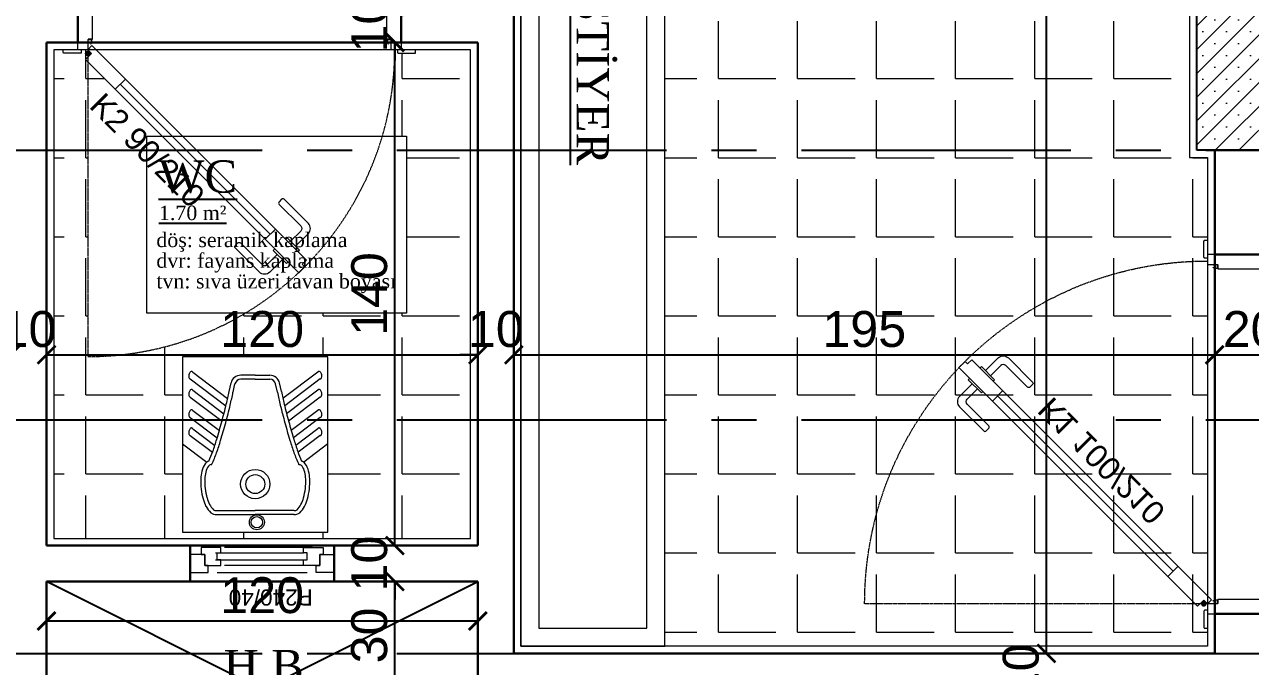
# Model space of a CAD drawing. Header units: millimetres. Extents: x 2778 to 13672, y 1832 to 5175.
# Drawn here: x 9765.1 to 10106.1, y 3661.6 to 3840.2 of the extents above; entities that cross this region are included whole.
import ezdxf

# ---------------------------------------------------------------- set-up
doc = ezdxf.new("R2010")
doc.units = ezdxf.units.MM
for name, pattern in [('CENTER2', [112.5, 75, -12.5, 12.5, -12.5]), ('DASHDOT2', [12.7, 6.35, -3.175, 0, -3.175]), ('DOTX2', [0.5, 0, -0.5])]:
    doc.linetypes.add(name, pattern=pattern)
for name, color, linetype in [('7-DCR-FRN', 8, 'Continuous'), ('Panel', 7, 'Continuous'), ('Yazi', 7, 'Continuous')]:
    doc.layers.add(name, color=color, linetype=linetype)
for name, color, linetype, lineweight in [('aks', 251, 'DASHDOT2', 35), ('duvar', 232, 'Continuous', 30), ('ince', 37, 'Continuous', 0), ('iz', 1, 'DOTX2', 20), ('kapı', 3, 'Continuous', 18), ('pencere', 4, 'Continuous', 18), ('sıva iç', 21, 'Continuous', 0), ('tefriş', 252, 'Continuous', 5), ('yazı', 11, 'Continuous', 20), ('z - tarama', 251, 'Continuous', 18), ('ölçü dış', 192, 'Continuous', 20), ('ÖLÇÜ İÇ', 7, 'Continuous', 9)]:
    doc.layers.add(name, color=color, linetype=linetype, lineweight=lineweight)
doc.styles.get("Standard").update_dxf_attribs({"font": 'arial.ttf'})
doc.styles.add('Times roman', font='times.ttf')
doc.dimstyles.new('zulay iç ölçü', dxfattribs={"dimtxt": 10, "dimasz": 5, "dimexe": 0.18, "dimexo": 0, "dimgap": 2, "dimtad": 3, "dimdec": 0, "dimzin": 0, "dimdsep": 46, "dimtxsty": 'Standard', "dimblk": 'ARCHTICK', "dimcen": 0.09, "dimse1": 1, "dimse2": 1, "dimadec": 0, "dimazin": 0, "dimtfac": 1, "dimtdec": 0, "dimtix": 1, "dimtofl": 0, "dimtmove": 0, "dimatfit": 3, "dimldrblk": 'ARCHTICK', "dimfxl": 1, "dimtolj": 1, "dimtzin": 0, "dimarcsym": 0})
pattern_1 = [(0, (-1051519.92, 409725.164), (0, 22), [16, -6]), (90, (-1051519.92, 409725.164), (-22, 1e-15), [16, -6])]

# ---------------------------------------------------------------- blocks, each defined once
blk = doc.blocks.new('IDE242Entity826')
at = {"layer": 'Panel', "linetype": 'Continuous', "lineweight": 5}
h = blk.add_hatch(dxfattribs=at)
h.set_pattern_fill('SACNCR', color=163, scale=50, style=0)
h.set_pattern_definition([(45, (0, 0), (-3.314563, 3.314563), []), (45, (3.3146, 0), (-3.314563, 3.314563), [0, -4.6875])])
h.paths.add_polyline_path([(1435, 1315), (1435, 1570), (1460, 1570), (1460, 1315)])
blk = doc.blocks.new('IDE242Entity827')
at = {"layer": 'Panel', "color": 164, "linetype": 'Continuous', "lineweight": -3}
blk.add_lwpolyline([(1460, 1315), (1435, 1315)], dxfattribs=at)
blk = doc.blocks.new('IDE242Entity830')
at = {"layer": 'Panel', "color": 164, "linetype": 'Continuous', "lineweight": -3}
blk.add_lwpolyline([(1435, 1315), (1435, 1570)], dxfattribs=at)
blk = doc.blocks.new('HJHJJKJK')
at = {"layer": 'duvar'}
for p, q in [((755300.98, -267417.82), (755300.98, -267427.82)), ((755340.98, -267417.82), (755340.98, -267427.82))]:
    blk.add_line(p, q, dxfattribs=at)
at = {"layer": 'ince'}
for p, q in [((755306.98, -267422.32), (755331.48, -267422.32)), ((755333.48, -267420.32), (755308.48, -267420.32)), ((755306.98, -267427.32), (755331.48, -267427.32))]:
    blk.add_line(p, q, dxfattribs=at)
for points in [[(755333.98, -267423.82), (755309.48, -267423.82)], [(755333.98, -267425.82), (755309.48, -267425.82)]]:
    blk.add_lwpolyline(points, dxfattribs=at)
at = {"layer": 'iz'}
for p, q in [((755300.98, -267417.82), (755340.98, -267417.82)), ((755340.98, -267427.82), (755300.98, -267427.82))]:
    blk.add_line(p, q, dxfattribs=at)
at = {"layer": 'pencere'}
for points in [[(755300.98, -267420.32), (755305.98, -267420.32), (755305.98, -267422.32), (755304.98, -267422.32), (755304.98, -267425.32), (755300.98, -267425.32)], [(755340.98, -267420.32), (755335.98, -267420.32), (755335.98, -267422.32), (755336.98, -267422.32), (755336.98, -267425.32), (755340.98, -267425.32)]]:
    blk.add_lwpolyline(points, dxfattribs=at)
for points in [[(755303.98, -267425.32), (755304.98, -267425.32), (755304.98, -267422.32), (755309.48, -267422.32), (755309.48, -267423.82), (755308.48, -267423.82), (755308.48, -267425.82), (755309.48, -267425.82), (755309.48, -267427.32), (755303.98, -267427.32)], [(755337.98, -267425.32), (755336.98, -267425.32), (755336.98, -267422.32), (755332.48, -267422.32), (755332.48, -267423.82), (755333.48, -267423.82), (755333.48, -267425.82), (755332.48, -267425.82), (755332.48, -267427.32), (755337.98, -267427.32)]]:
    blk.add_lwpolyline(points, close=True, dxfattribs=at)
at = {"layer": 'yazı'}
blk.add_text('P240/40', height=4.491, dxfattribs=at).set_placement((755306.93, -267415.63))
blk = doc.blocks.new('sadsfsfsf')
at = {"layer": 'ince'}
for p, q in [((0.7, 0), (-0.7, 0)), ((0, 0.7), (0, -0.7))]:
    blk.add_line(p, q, dxfattribs=at)
for radius in [0.6, 0.45]:
    blk.add_circle((0, 0), radius, dxfattribs=at)
blk = doc.blocks.new('eddeded')
at = {"layer": 'duvar'}
for p, q in [((-48.21, 54.38), (-38.21, 54.38)), ((-48.21, -35.62), (-38.21, -35.62))]:
    blk.add_line(p, q, dxfattribs=at)
at = {"layer": 'ince'}
blk.add_line((-26.6, -23.78), (15.13, 17.96), dxfattribs=at)
for points in [[(-50.21, 53.38), (-50.96, 53.38, -0.414214), (-51.21, 53.63), (-51.21, 58.13, -0.414214), (-50.96, 58.38), (-50.21, 58.38)], [(-36.21, 53.38), (-35.46, 53.38, 0.414214), (-35.21, 53.63), (-35.21, 58.13, 0.414214), (-35.46, 58.38), (-36.21, 58.38)], [(-50.21, -34.62), (-50.96, -34.62, 0.414214), (-51.21, -34.87), (-51.21, -39.37, 0.414214), (-50.96, -39.62), (-50.21, -39.62)], [(-36.21, -34.62), (-35.46, -34.62, -0.414214), (-35.21, -34.87), (-35.21, -39.37, -0.414214), (-35.46, -39.62), (-36.21, -39.62)]]:
    blk.add_lwpolyline(points, format="xyb", dxfattribs=at)
for points in [[(-39.11, 51.33), (-39.11, 50.38), (-37.81, 50.68), (-37.81, 50.81, -0.112206), (-37.91, 50.76), (-38.72, 50.57, -0.482314), (-39.02, 50.82), (-39.02, 51.24, -0.414214), (-38.77, 51.49), (-37.97, 51.49, -0.170049), (-37.81, 51.43), (-37.81, 51.58), (-38.86, 51.58, 0.414214)], [(17.08, 23.59), (18.49, 25), (14.96, 28.54, 0.414214), (12.13, 28.54), (5.41, 21.82, 0.414214), (5.41, 21.11), (6.12, 20.4, 0.414214), (6.83, 20.4), (12.84, 26.41, -0.414214), (14.25, 26.41)], [(20.76, 19.91), (22.17, 21.32), (25.71, 17.79, -0.414214), (25.71, 14.96), (18.99, 8.24, -0.414214), (18.28, 8.24), (17.58, 8.95, -0.414214), (17.58, 9.66), (23.59, 15.67, 0.414214), (23.59, 17.08)], [(-39.11, -31.62), (-39.11, -32.57, 0.414214), (-38.86, -32.82), (-37.81, -32.82), (-37.81, -32.67, -0.170049), (-37.97, -32.73), (-38.77, -32.73, -0.414214), (-39.02, -32.48), (-39.02, -32.06, -0.482314), (-38.72, -31.81), (-37.91, -32, -0.112206), (-37.81, -32.05), (-37.81, -31.92)]]:
    blk.add_lwpolyline(points, format="xyb", close=True, dxfattribs=at)
for points in [[(20.04, 25.7), (19.62, 26.12), (15.96, 22.47), (16.38, 22.04)], [(22.87, 22.87), (23.29, 22.44), (19.64, 18.79), (19.21, 19.21)]]:
    blk.add_lwpolyline(points, dxfattribs=at)
at = {"layer": 'iz', "ltscale": 0.1}
for p, q in [((-48.21, -35.62), (-48.21, 54.38)), ((-38.21, -35.62), (-38.21, 54.38)), ((-36.21, -32.82), (49.19, -32.82))]:
    blk.add_line(p, q, dxfattribs=at)
blk.add_arc((-36.22, -32.83), 85.41, 0.0042, 89.9958, dxfattribs=at)
at = {"layer": 'kapı'}
for p, q in [((13.72, 19.37), (16.54, 16.54)), ((-28.02, -22.36), (-25.19, -25.19))]:
    blk.add_line(p, q, dxfattribs=at)
for points in [[(-36.21, 54.38), (-36.21, 51.58), (-38.86, 51.58, 0.414214), (-39.11, 51.33), (-39.11, 50.38), (-50.21, 50.38), (-50.21, 54.38)], [(-50.21, -35.62), (-50.21, -31.62), (-39.11, -31.62), (-39.11, -32.57, 0.414214), (-38.86, -32.82), (-36.21, -32.82), (-36.21, -35.62), (-36.21, -35.62)]]:
    blk.add_lwpolyline(points, format="xyb", dxfattribs=at)
blk.add_lwpolyline([(-36.21, -32.82), (-35.15, -31.76), (-33.46, -33.46), (25.87, 25.87), (24.17, 27.57), (23.47, 26.86), (22.33, 27.99), (-37.35, -31.69), (-36.21, -32.82)], dxfattribs=at)
at = {"layer": 'sıva iç'}
for p, q in [((-48.21, 54.38), (-50.21, 54.38)), ((-38.21, 54.38), (-36.21, 54.38)), ((-48.21, -35.62), (-50.21, -35.62)), ((-36.21, -35.62), (-38.21, -35.62))]:
    blk.add_line(p, q, dxfattribs=at)
at = {"layer": 'ölçü dış'}
blk.add_line((-38.21, -35.62), (-48.21, -35.62), dxfattribs=at)
at = {"layer": 'ince', "rotation": 90}
blk.add_blockref('sadsfsfsf', (-35.15, -32.82), dxfattribs=at)
at = {"layer": 'yazı'}
blk.add_text('K2 90/210', height=6.328, rotation=45, dxfattribs=at).set_placement((-20.24, -32.71))
blk = doc.blocks.new('4545')
at = {"layer": 'duvar'}
for p, q in [((1011935.67, -373952.46), (1011935.67, -373932.46)), ((1012035.67, -373952.46), (1012035.67, -373932.46))]:
    blk.add_line(p, q, dxfattribs=at)
at = {"layer": 'ince'}
blk.add_line((1012023.82, -373920.85), (1011975.02, -373872.05), dxfattribs=at)
for points in [[(1011973.07, -373866.42), (1011971.65, -373865.01), (1011975.19, -373861.47, -0.414214), (1011978.02, -373861.47), (1011984.73, -373868.19, -0.414214), (1011984.73, -373868.9), (1011984.03, -373869.6, -0.414214), (1011983.32, -373869.6), (1011977.31, -373863.59, 0.414214), (1011975.89, -373863.59)], [(1011969.39, -373870.1), (1011967.98, -373868.68), (1011964.44, -373872.22, 0.414214), (1011964.44, -373875.05), (1011971.16, -373881.76, 0.414214), (1011971.86, -373881.76), (1011972.57, -373881.06, 0.414214), (1011972.57, -373880.35), (1011966.56, -373874.34, -0.414214), (1011966.56, -373872.93)], [(1011938.72, -373933.36), (1011939.67, -373933.36), (1011939.37, -373932.06), (1011939.24, -373932.06, -0.112206), (1011939.29, -373932.16), (1011939.47, -373932.97, -0.482314), (1011939.23, -373933.27), (1011938.81, -373933.27, -0.414214), (1011938.56, -373933.02), (1011938.56, -373932.22, -0.170049), (1011938.61, -373932.06), (1011938.47, -373932.06), (1011938.47, -373933.11, 0.414214)], [(1012031.67, -373933.36), (1012032.62, -373933.36, 0.414214), (1012032.87, -373933.11), (1012032.87, -373932.06), (1012032.72, -373932.06, -0.170049), (1012032.77, -373932.22), (1012032.77, -373933.02, -0.414214), (1012032.52, -373933.27), (1012032.1, -373933.27, -0.482314), (1012031.86, -373932.97), (1012032.05, -373932.16, -0.112206), (1012032.09, -373932.06), (1012031.97, -373932.06)]]:
    blk.add_lwpolyline(points, format="xyb", close=True, dxfattribs=at)
for points in [[(1011970.11, -373864.31), (1011970.53, -373863.89), (1011974.19, -373867.54), (1011973.76, -373867.97)], [(1011967.28, -373867.14), (1011966.85, -373867.56), (1011970.51, -373871.22), (1011970.93, -373870.79)]]:
    blk.add_lwpolyline(points, dxfattribs=at)
for points in [[(1011936.67, -373930.46), (1011936.67, -373929.71, 0.414214), (1011936.42, -373929.46), (1011931.92, -373929.46, 0.414214), (1011931.67, -373929.71), (1011931.67, -373930.46)], [(1012034.67, -373930.46), (1012034.67, -373929.71, -0.414214), (1012034.92, -373929.46), (1012039.42, -373929.46, -0.414214), (1012039.67, -373929.71), (1012039.67, -373930.46)], [(1011936.67, -373954.46), (1011936.67, -373955.21, -0.414214), (1011936.42, -373955.46), (1011931.92, -373955.46, -0.414214), (1011931.67, -373955.21), (1011931.67, -373954.46)], [(1012034.67, -373954.46), (1012034.67, -373955.21, 0.414214), (1012034.92, -373955.46), (1012039.42, -373955.46, 0.414214), (1012039.67, -373955.21), (1012039.67, -373954.46)]]:
    blk.add_lwpolyline(points, format="xyb", dxfattribs=at)
at = {"layer": 'iz', "ltscale": 0.1}
for p, q in [((1012032.87, -373930.46), (1012032.87, -373835.06)), ((1012035.67, -373932.46), (1011935.67, -373932.46)), ((1012035.67, -373952.46), (1011935.67, -373952.46))]:
    blk.add_line(p, q, dxfattribs=at)
blk.add_arc((1012032.87, -373930.46), 95.4, 90, 180, dxfattribs=at)
at = {"layer": 'kapı'}
for p, q in [((1011973.6, -373873.46), (1011976.43, -373870.63)), ((1012022.41, -373922.27), (1012025.24, -373919.44))]:
    blk.add_line(p, q, dxfattribs=at)
blk.add_lwpolyline([(1012032.87, -373930.46), (1012031.81, -373929.4), (1012033.5, -373927.71), (1011967.11, -373861.31), (1011965.41, -373863), (1011966.12, -373863.71), (1011964.98, -373864.84), (1012031.73, -373931.59), (1012032.87, -373930.46)], dxfattribs=at)
for points in [[(1011935.67, -373930.46), (1011938.47, -373930.46), (1011938.47, -373933.11, 0.414214), (1011938.72, -373933.36), (1011939.67, -373933.36), (1011939.67, -373954.46), (1011935.67, -373954.46)], [(1012035.67, -373954.46), (1012031.67, -373954.46), (1012031.67, -373933.36), (1012032.62, -373933.36, 0.414214), (1012032.87, -373933.11), (1012032.87, -373930.46), (1012035.67, -373930.46), (1012035.67, -373930.46)]]:
    blk.add_lwpolyline(points, format="xyb", dxfattribs=at)
at = {"layer": 'sıva iç'}
for p, q in [((1011935.67, -373932.46), (1011935.67, -373930.46)), ((1012035.67, -373930.46), (1012035.67, -373932.46)), ((1011935.67, -373952.46), (1011935.67, -373954.46)), ((1012035.67, -373952.46), (1012035.67, -373954.46))]:
    blk.add_line(p, q, dxfattribs=at)
at = {"layer": 'ince', "rotation": 180}
blk.add_blockref('sadsfsfsf', (1012032.87, -373929.4), dxfattribs=at)
at = {"layer": 'yazı'}
blk.add_text('K1 100/210', height=6.328, rotation=315, dxfattribs=at).set_placement((1011974.88, -373887.22))
blk = doc.blocks.new('cvbhmgmh')
at = {"layer": 'tefriş'}
for p, q in [((24.25, 0), (-24.25, 0)), ((-24.25, 0), (-24.25, -58.5)), ((24.25, -58.5), (24.25, 0)), ((-12.98, -5.83), (0, -5.83)), ((-12.98, -7.17), (0, -7.17)), ((12.98, -5.83), (0, -5.83)), ((12.98, -7.17), (0, -7.17)), ((-24.25, -29.39), (-16.2, -23.29)), ((-14.62, -22.5), (-14.75, -22.5)), ((14.62, -22.5), (14.75, -22.5)), ((24.25, -29.39), (16.2, -23.29)), ((-21.68, -32.22), (-14.27, -26.61)), ((21.68, -32.22), (14.27, -26.61)), ((-21.68, -38.25), (-12.7, -31.46)), ((-20.82, -34.49), (-13.48, -28.94)), ((21.68, -38.25), (12.7, -31.46)), ((20.82, -34.49), (13.48, -28.94)), ((-20.82, -40.53), (-11.99, -33.85)), ((20.82, -40.53), (11.99, -33.85)), ((-21.68, -45.04), (-11.1, -37.04)), ((-20.82, -47.32), (-10.46, -39.48)), ((20.82, -47.32), (10.46, -39.48)), ((21.68, -45.04), (11.1, -37.04)), ((-21.68, -51.08), (-9.81, -42.09)), ((-20.82, -53.35), (-9.23, -44.58)), ((20.82, -53.35), (9.23, -44.58)), ((21.68, -51.08), (9.81, -42.09)), ((-8.74, -46.93), (-8.09, -49.75)), ((-7.43, -46.63), (-6.79, -49.45)), ((7.43, -46.63), (6.79, -49.45)), ((8.74, -46.93), (8.09, -49.75)), ((0, -51), (-4.84, -51)), ((0, -52.34), (-4.84, -52.34)), ((0, -51), (4.84, -51)), ((0, -52.34), (4.84, -52.34)), ((-24.25, -58.5), (24.25, -58.5))]:
    blk.add_line(p, q, dxfattribs=at)
for centre, radius in [((-0.53, -3.27), 2.51), ((-0.53, -3.27), 1.89), ((0, -16), 4.88), ((0, -16), 3.16)]:
    blk.add_circle(centre, radius, dxfattribs=at)
for centre, radius, start, end in [((-10.06, -11.81), 7.15, 131.6261, 153.1042), ((-10.06, -11.81), 5.82, 131.6261, 153.1042), ((-13.12, -8.37), 2.55, 83.4266, 131.6261), ((-13.12, -8.37), 1.21, 83.4266, 131.6261), ((13.12, -8.37), 2.55, 48.3739, 96.5734), ((13.12, -8.37), 1.21, 48.3739, 96.5734), ((10.06, -11.81), 5.82, 26.8958, 48.3739), ((10.06, -11.81), 7.15, 26.8958, 48.3739), ((3.95, -16.89), 22.13, 164.705, 173.4266), ((-4.75, -14.51), 13.11, 153.1042, 164.705), ((3.95, -16.89), 20.8, 164.705, 173.4266), ((-4.75, -14.51), 11.77, 153.1042, 164.705), ((4.75, -14.51), 11.77, 15.295, 26.8958), ((-3.95, -16.89), 20.8, 6.5734, 15.295), ((4.75, -14.51), 13.11, 15.295, 26.8958), ((-3.95, -16.89), 22.13, 6.5734, 15.295), ((3.95, -16.89), 22.13, 173.4266, 182.1481), ((3.95, -16.89), 20.8, 173.4266, 182.1481), ((-3.95, -16.89), 20.8, 357.8519, 6.5734), ((-3.95, -16.89), 22.13, 357.8519, 6.5734), ((-5.07, -17.23), 13.11, 182.1481, 193.749), ((-10.85, -18.64), 7.15, 193.749, 215.2271), ((-5.07, -17.23), 11.77, 182.1481, 193.749), ((-10.85, -18.64), 5.82, 193.749, 215.2271), ((10.85, -18.64), 5.82, 324.7729, 346.251), ((5.07, -17.23), 11.77, 346.251, 357.8519), ((10.85, -18.64), 7.15, 324.7729, 346.251), ((5.07, -17.23), 13.11, 346.251, 357.8519), ((-14.61, -21.3), 2.55, 215.2271, 250.9857), ((-14.61, -21.3), 1.21, 215.2271, 263.4266), ((-52.37, -40.26), 40.46, 19.2527, 24.1501), ((-14.69, -22.74), 0.248, 74.8258, 105.1742), ((-14.69, -22.74), 0.248, 24.9415, 74.8258), ((-52.37, -40.26), 41.8, 19.2527, 24.9415), ((52.37, -40.26), 41.8, 155.0585, 160.7473), ((52.37, -40.26), 40.46, 155.8499, 160.7473), ((14.69, -22.74), 0.248, 105.1742, 155.0585), ((14.69, -22.74), 0.248, 74.8258, 105.1742), ((14.61, -21.3), 1.21, 276.5734, 324.7729), ((14.61, -21.3), 2.55, 289.0143, 324.7729), ((-111.11, -60.78), 102.69, 16.8659, 19.2527), ((-111.11, -60.78), 104.03, 16.8659, 19.2527), ((111.11, -60.78), 104.03, 160.7473, 163.1341), ((111.11, -60.78), 102.69, 160.7473, 163.1341), ((-20.74, -33.17), 1.46, 161.3493, 178.1131), ((-21.23, -33), 0.945, 136.968, 161.3493), ((-21.59, -32.67), 0.462, 101.7977, 136.968), ((-209.7, -90.67), 205.71, 15.1742, 16.8659), ((-209.7, -90.67), 207.05, 15.1742, 16.8659), ((209.7, -90.67), 207.05, 163.1341, 164.8258), ((209.7, -90.67), 205.71, 163.1341, 164.8258), ((21.59, -32.67), 0.462, 43.032, 78.2023), ((21.23, -33), 0.945, 18.6507, 43.032), ((20.74, -33.17), 1.46, 1.8869, 18.6507), ((-20.02, -33.19), 2.19, 178.1131, 191.7977), ((-20.02, -33.19), 2.19, 191.7977, 205.4823), ((-20.67, -33.5), 1.46, 205.4823, 222.2461), ((-21.05, -33.85), 0.945, 222.2461, 246.6274), ((-21.25, -34.29), 0.462, 246.6274, 281.7977), ((-21.25, -34.29), 0.462, 281.7977, 316.968), ((-21.6, -33.96), 0.945, 316.968, 326.1177), ((-209.7, -90.67), 207.05, 13.4824, 15.1742), ((209.7, -90.67), 207.05, 164.8258, 166.5176), ((21.6, -33.96), 0.945, 213.8823, 223.032), ((21.25, -34.29), 0.462, 223.032, 258.2023), ((21.25, -34.29), 0.462, 258.2023, 293.3726), ((21.05, -33.85), 0.945, 293.3726, 317.7539), ((20.67, -33.5), 1.46, 317.7539, 334.5177), ((20.02, -33.19), 2.19, 334.5177, 348.2023), ((20.02, -33.19), 2.19, 348.2023, 1.8869), ((-20.74, -39.2), 1.46, 161.3493, 178.1131), ((-20.02, -39.22), 2.19, 178.1131, 191.7977), ((-20.02, -39.22), 2.19, 191.7977, 205.4823), ((-21.23, -39.04), 0.945, 136.968, 161.3493), ((-20.67, -39.54), 1.46, 205.4823, 222.2461), ((-21.59, -38.71), 0.462, 101.7977, 136.968), ((-21.05, -39.88), 0.945, 222.2461, 246.6274), ((-21.25, -40.33), 0.462, 246.6274, 281.7977), ((-21.25, -40.33), 0.462, 281.7977, 316.968), ((-21.6, -40), 0.945, 316.968, 326.1177), ((-209.7, -90.67), 205.71, 13.4824, 15.1742), ((209.7, -90.67), 205.71, 164.8258, 166.5176), ((21.6, -40), 0.945, 213.8823, 223.032), ((21.25, -40.33), 0.462, 223.032, 258.2023), ((21.25, -40.33), 0.462, 258.2023, 293.3726), ((21.05, -39.88), 0.945, 293.3726, 317.7539), ((21.59, -38.71), 0.462, 43.032, 78.2023), ((20.67, -39.54), 1.46, 317.7539, 334.5177), ((21.23, -39.04), 0.945, 18.6507, 43.032), ((20.02, -39.22), 2.19, 334.5177, 348.2023), ((20.74, -39.2), 1.46, 1.8869, 18.6507), ((20.02, -39.22), 2.19, 348.2023, 1.8869), ((-109.52, -66.65), 102.69, 11.0956, 13.4824), ((-109.52, -66.65), 104.03, 11.0956, 13.4824), ((109.52, -66.65), 104.03, 166.5176, 168.9044), ((109.52, -66.65), 102.69, 166.5176, 168.9044), ((-20.74, -45.99), 1.46, 161.3493, 178.1131), ((-20.02, -46.01), 2.19, 178.1131, 191.7977), ((-20.02, -46.01), 2.19, 191.7977, 205.4823), ((-21.23, -45.83), 0.945, 136.968, 161.3493), ((-20.67, -46.33), 1.46, 205.4823, 222.2461), ((-21.59, -45.5), 0.462, 101.7977, 136.968), ((-21.05, -46.67), 0.945, 222.2461, 246.6274), ((-21.25, -47.12), 0.462, 246.6274, 281.7977), ((-21.25, -47.12), 0.462, 281.7977, 316.968), ((-21.6, -46.79), 0.945, 316.968, 326.1177), ((21.6, -46.79), 0.945, 213.8823, 223.032), ((21.25, -47.12), 0.462, 223.032, 258.2023), ((21.25, -47.12), 0.462, 258.2023, 293.3726), ((21.05, -46.67), 0.945, 293.3726, 317.7539), ((21.59, -45.5), 0.462, 43.032, 78.2023), ((20.67, -46.33), 1.46, 317.7539, 334.5177), ((21.23, -45.83), 0.945, 18.6507, 43.032), ((20.02, -46.01), 2.19, 334.5177, 348.2023), ((20.74, -45.99), 1.46, 1.8869, 18.6507), ((20.02, -46.01), 2.19, 348.2023, 1.8869), ((-20.74, -52.03), 1.46, 161.3493, 178.1131), ((-20.02, -52.05), 2.19, 178.1131, 191.7977), ((-20.02, -52.05), 2.19, 191.7977, 205.4823), ((-21.23, -51.86), 0.945, 136.968, 161.3493), ((-20.67, -52.36), 1.46, 205.4823, 222.2461), ((-21.59, -51.53), 0.462, 101.7977, 136.968), ((-4.84, -49), 3.34, 192.9449, 270), ((-4.84, -49), 2, 192.9449, 270), ((4.84, -49), 2, 270, 347.0551), ((4.84, -49), 3.34, 270, 347.0551), ((21.59, -51.53), 0.462, 43.032, 78.2023), ((20.67, -52.36), 1.46, 317.7539, 334.5177), ((21.23, -51.86), 0.945, 18.6507, 43.032), ((20.02, -52.05), 2.19, 334.5177, 348.2023), ((20.74, -52.03), 1.46, 1.8869, 18.6507), ((20.02, -52.05), 2.19, 348.2023, 1.8869), ((-21.05, -52.71), 0.945, 222.2461, 246.6274), ((-21.25, -53.15), 0.462, 246.6274, 281.7977), ((-21.25, -53.15), 0.462, 281.7977, 316.968), ((-21.6, -52.82), 0.945, 316.968, 326.1177), ((21.6, -52.82), 0.945, 213.8823, 223.032), ((21.25, -53.15), 0.462, 223.032, 258.2023), ((21.25, -53.15), 0.462, 258.2023, 293.3726), ((21.05, -52.71), 0.945, 293.3726, 317.7539)]:
    blk.add_arc(centre, radius, start, end, dxfattribs=at)
blk = doc.blocks.new('*U318')
at = {"layer": '7-DCR-FRN', "lineweight": 9}
for points in [[(350, 40), (350, 0), (0, 0), (0, 40)], [(350, 40), (350, 0), (0, 0), (0, 40)], [(345, 35), (345, 5), (5, 5), (5, 35)]]:
    blk.add_lwpolyline(points, close=True, dxfattribs=at)
blk = doc.blocks.new('_ArchTick')
at = {"color": 0, "linetype": 'ByBlock', "const_width": 0.15}
blk.add_lwpolyline([(-0.5, -0.5), (0.5, 0.5)], dxfattribs=at)
blk = doc.blocks.new('*D2893')
at = {"layer": 'Defpoints', "color": 0, "transparency": 16777216}
for p in [(10049.37, 3665.23), (10051.05, 3665.23), (10051.05, 3655.23)]:
    blk.add_point(p, dxfattribs=at)
at = {"layer": 'ÖLÇÜ İÇ', "color": 0, "lineweight": -2, "transparency": 16777216}
for p, q in [((10049.37, 3665.23), (10049.37, 3670.23)), ((10049.37, 3655.23), (10049.37, 3650.23))]:
    blk.add_line(p, q, dxfattribs=at)
at = {"layer": 'ÖLÇÜ İÇ', "color": 0, "lineweight": -2, "transparency": 16777216, "xscale": 5, "yscale": 5, "zscale": 5}
for p, rotation in [((10049.37, 3665.23), 270), ((10049.37, 3655.23), 90)]:
    blk.add_blockref('_ArchTick', p, dxfattribs=dict(at, rotation=rotation))
at = {"layer": 'ÖLÇÜ İÇ', "color": 0, "transparency": 16777216, "insert": (10042.26, 3660.23), "char_height": 10, "attachment_point": 5, "rotation": 90}
blk.add_mtext('\\A1;10', dxfattribs=at)
blk = doc.blocks.new('*D2894')
at = {"layer": 'Defpoints', "color": 0, "transparency": 16777216}
for p in [(10049.37, 4145.23), (10049.37, 4145.23), (10051.05, 3665.23)]:
    blk.add_point(p, dxfattribs=at)
at = {"layer": 'ÖLÇÜ İÇ', "color": 0, "lineweight": -2, "transparency": 16777216}
blk.add_line((10049.37, 3665.23), (10049.37, 4145.23), dxfattribs=at)
at = {"layer": 'ÖLÇÜ İÇ', "color": 0, "lineweight": -2, "transparency": 16777216, "xscale": 5, "yscale": 5, "zscale": 5}
for p, rotation in [((10049.37, 4145.23), 90), ((10049.37, 3665.23), 270)]:
    blk.add_blockref('_ArchTick', p, dxfattribs=dict(at, rotation=rotation))
at = {"layer": 'ÖLÇÜ İÇ', "color": 0, "transparency": 16777216, "insert": (10042.26, 3905.23), "char_height": 10, "attachment_point": 5, "rotation": 90}
blk.add_mtext('\\A1;480', dxfattribs=at)
blk = doc.blocks.new('*D2898')
at = {"layer": 'Defpoints', "color": 0, "transparency": 16777216}
for p in [(9868.11, 3685.23), (9868.15, 3685.23), (9868.15, 3655.23)]:
    blk.add_point(p, dxfattribs=at)
at = {"layer": 'ÖLÇÜ İÇ', "color": 0, "lineweight": -2, "transparency": 16777216}
blk.add_line((9868.11, 3655.23), (9868.11, 3685.23), dxfattribs=at)
at = {"layer": 'ÖLÇÜ İÇ', "color": 0, "lineweight": -2, "transparency": 16777216, "xscale": 5, "yscale": 5, "zscale": 5}
for p, rotation in [((9868.11, 3685.23), 90), ((9868.11, 3655.23), 270)]:
    blk.add_blockref('_ArchTick', p, dxfattribs=dict(at, rotation=rotation))
at = {"layer": 'ÖLÇÜ İÇ', "color": 0, "transparency": 16777216, "insert": (9861, 3670.23), "char_height": 10, "attachment_point": 5, "rotation": 90}
blk.add_mtext('\\A1;30', dxfattribs=at)
blk = doc.blocks.new('*D2899')
at = {"layer": 'Defpoints', "color": 0, "transparency": 16777216}
for p in [(9868.11, 3695.23), (9868.11, 3695.23), (9868.15, 3685.23)]:
    blk.add_point(p, dxfattribs=at)
at = {"layer": 'ÖLÇÜ İÇ', "color": 0, "lineweight": -2, "transparency": 16777216}
for p, q in [((9868.11, 3695.23), (9868.11, 3700.23)), ((9868.11, 3685.23), (9868.11, 3680.23))]:
    blk.add_line(p, q, dxfattribs=at)
at = {"layer": 'ÖLÇÜ İÇ', "color": 0, "lineweight": -2, "transparency": 16777216, "xscale": 5, "yscale": 5, "zscale": 5}
for p, rotation in [((9868.11, 3695.23), 270), ((9868.11, 3685.23), 90)]:
    blk.add_blockref('_ArchTick', p, dxfattribs=dict(at, rotation=rotation))
at = {"layer": 'ÖLÇÜ İÇ', "color": 0, "transparency": 16777216, "insert": (9861, 3690.23), "char_height": 10, "attachment_point": 5, "rotation": 90}
blk.add_mtext('\\A1;10', dxfattribs=at)
blk = doc.blocks.new('*D2900')
at = {"layer": 'Defpoints', "color": 0, "transparency": 16777216}
for p in [(9868.11, 3835.23), (9873.64, 3835.23), (9868.11, 3695.23)]:
    blk.add_point(p, dxfattribs=at)
at = {"layer": 'ÖLÇÜ İÇ', "color": 0, "lineweight": -2, "transparency": 16777216}
blk.add_line((9868.11, 3695.23), (9868.11, 3835.23), dxfattribs=at)
at = {"layer": 'ÖLÇÜ İÇ', "color": 0, "lineweight": -2, "transparency": 16777216, "xscale": 5, "yscale": 5, "zscale": 5}
for p, rotation in [((9868.11, 3835.23), 90), ((9868.11, 3695.23), 270)]:
    blk.add_blockref('_ArchTick', p, dxfattribs=dict(at, rotation=rotation))
at = {"layer": 'ÖLÇÜ İÇ', "color": 0, "transparency": 16777216, "insert": (9861, 3765.23), "char_height": 10, "attachment_point": 5, "rotation": 90}
blk.add_mtext('\\A1;140', dxfattribs=at)
blk = doc.blocks.new('*D2901')
at = {"layer": 'Defpoints', "color": 0, "transparency": 16777216}
for p in [(9868.11, 3845.23), (9874.89, 3845.23), (9873.64, 3835.23)]:
    blk.add_point(p, dxfattribs=at)
at = {"layer": 'ÖLÇÜ İÇ', "color": 0, "lineweight": -2, "transparency": 16777216}
for p, q in [((9868.11, 3845.23), (9868.11, 3850.23)), ((9868.11, 3835.23), (9868.11, 3830.23))]:
    blk.add_line(p, q, dxfattribs=at)
at = {"layer": 'ÖLÇÜ İÇ', "color": 0, "lineweight": -2, "transparency": 16777216, "xscale": 5, "yscale": 5, "zscale": 5}
for p, rotation in [((9868.11, 3845.23), 270), ((9868.11, 3835.23), 90)]:
    blk.add_blockref('_ArchTick', p, dxfattribs=dict(at, rotation=rotation))
at = {"layer": 'ÖLÇÜ İÇ', "color": 0, "transparency": 16777216, "insert": (9861, 3840.23), "char_height": 10, "attachment_point": 5, "rotation": 90}
blk.add_mtext('\\A1;10', dxfattribs=at)
blk = doc.blocks.new('*D2970')
at = {"layer": 'Defpoints', "color": 0, "transparency": 16777216}
for p in [(9761.17, 3748.33), (9771.17, 3748.33), (9771.17, 3748.33)]:
    blk.add_point(p, dxfattribs=at)
at = {"layer": 'ÖLÇÜ İÇ', "color": 0, "lineweight": -2, "transparency": 16777216}
for p, q in [((9761.17, 3748.33), (9756.17, 3748.33)), ((9771.17, 3748.33), (9776.17, 3748.33))]:
    blk.add_line(p, q, dxfattribs=at)
at = {"layer": 'ÖLÇÜ İÇ', "color": 0, "lineweight": -2, "transparency": 16777216, "xscale": 5, "yscale": 5, "zscale": 5}
blk.add_blockref('_ArchTick', (9761.17, 3748.33), dxfattribs=at)
at = {"layer": 'ÖLÇÜ İÇ', "color": 0, "lineweight": -2, "transparency": 16777216, "xscale": 5, "yscale": 5, "zscale": 5, "rotation": 180}
blk.add_blockref('_ArchTick', (9771.17, 3748.33), dxfattribs=at)
at = {"layer": 'ÖLÇÜ İÇ', "color": 0, "transparency": 16777216, "insert": (9766.17, 3755.44), "char_height": 10, "attachment_point": 5}
blk.add_mtext('\\A1;10', dxfattribs=at)
blk = doc.blocks.new('*D2971')
at = {"layer": 'Defpoints', "color": 0, "transparency": 16777216}
for p in [(9771.17, 3748.33), (9891.17, 3748.33), (9891.17, 3748.33)]:
    blk.add_point(p, dxfattribs=at)
at = {"layer": 'ÖLÇÜ İÇ', "color": 0, "lineweight": -2, "transparency": 16777216}
blk.add_line((9771.17, 3748.33), (9891.17, 3748.33), dxfattribs=at)
at = {"layer": 'ÖLÇÜ İÇ', "color": 0, "lineweight": -2, "transparency": 16777216, "xscale": 5, "yscale": 5, "zscale": 5, "rotation": 180}
blk.add_blockref('_ArchTick', (9771.17, 3748.33), dxfattribs=at)
at = {"layer": 'ÖLÇÜ İÇ', "color": 0, "lineweight": -2, "transparency": 16777216, "xscale": 5, "yscale": 5, "zscale": 5}
blk.add_blockref('_ArchTick', (9891.17, 3748.33), dxfattribs=at)
at = {"layer": 'ÖLÇÜ İÇ', "color": 0, "transparency": 16777216, "insert": (9831.17, 3755.44), "char_height": 10, "attachment_point": 5}
blk.add_mtext('\\A1;120', dxfattribs=at)
blk = doc.blocks.new('*D2972')
at = {"layer": 'Defpoints', "color": 0, "transparency": 16777216}
for p in [(9891.17, 3748.33), (9901.17, 3748.33), (9901.17, 3748.33)]:
    blk.add_point(p, dxfattribs=at)
at = {"layer": 'ÖLÇÜ İÇ', "color": 0, "lineweight": -2, "transparency": 16777216}
for p, q in [((9891.17, 3748.33), (9886.17, 3748.33)), ((9901.17, 3748.33), (9906.17, 3748.33))]:
    blk.add_line(p, q, dxfattribs=at)
at = {"layer": 'ÖLÇÜ İÇ', "color": 0, "lineweight": -2, "transparency": 16777216, "xscale": 5, "yscale": 5, "zscale": 5}
blk.add_blockref('_ArchTick', (9891.17, 3748.33), dxfattribs=at)
at = {"layer": 'ÖLÇÜ İÇ', "color": 0, "lineweight": -2, "transparency": 16777216, "xscale": 5, "yscale": 5, "zscale": 5, "rotation": 180}
blk.add_blockref('_ArchTick', (9901.17, 3748.33), dxfattribs=at)
at = {"layer": 'ÖLÇÜ İÇ', "color": 0, "transparency": 16777216, "insert": (9896.17, 3755.44), "char_height": 10, "attachment_point": 5}
blk.add_mtext('\\A1;10', dxfattribs=at)
blk = doc.blocks.new('*D2973')
at = {"layer": 'Defpoints', "color": 0, "transparency": 16777216}
for p in [(9901.17, 3748.33), (10096.17, 3748.33), (10096.17, 3748.33)]:
    blk.add_point(p, dxfattribs=at)
at = {"layer": 'ÖLÇÜ İÇ', "color": 0, "lineweight": -2, "transparency": 16777216}
blk.add_line((9901.17, 3748.33), (10096.17, 3748.33), dxfattribs=at)
at = {"layer": 'ÖLÇÜ İÇ', "color": 0, "lineweight": -2, "transparency": 16777216, "xscale": 5, "yscale": 5, "zscale": 5, "rotation": 180}
blk.add_blockref('_ArchTick', (9901.17, 3748.33), dxfattribs=at)
at = {"layer": 'ÖLÇÜ İÇ', "color": 0, "lineweight": -2, "transparency": 16777216, "xscale": 5, "yscale": 5, "zscale": 5}
blk.add_blockref('_ArchTick', (10096.17, 3748.33), dxfattribs=at)
at = {"layer": 'ÖLÇÜ İÇ', "color": 0, "transparency": 16777216, "insert": (9998.67, 3755.44), "char_height": 10, "attachment_point": 5}
blk.add_mtext('\\A1;195', dxfattribs=at)
blk = doc.blocks.new('*D2974')
at = {"layer": 'Defpoints', "color": 0, "transparency": 16777216}
for p in [(10096.17, 3748.33), (10116.17, 3748.33), (10116.17, 3748.33)]:
    blk.add_point(p, dxfattribs=at)
at = {"layer": 'ÖLÇÜ İÇ', "color": 0, "lineweight": -2, "transparency": 16777216}
blk.add_line((10096.17, 3748.33), (10116.17, 3748.33), dxfattribs=at)
at = {"layer": 'ÖLÇÜ İÇ', "color": 0, "lineweight": -2, "transparency": 16777216, "xscale": 5, "yscale": 5, "zscale": 5, "rotation": 180}
blk.add_blockref('_ArchTick', (10096.17, 3748.33), dxfattribs=at)
at = {"layer": 'ÖLÇÜ İÇ', "color": 0, "lineweight": -2, "transparency": 16777216, "xscale": 5, "yscale": 5, "zscale": 5}
blk.add_blockref('_ArchTick', (10116.17, 3748.33), dxfattribs=at)
at = {"layer": 'ÖLÇÜ İÇ', "color": 0, "transparency": 16777216, "insert": (10106.17, 3755.44), "char_height": 10, "attachment_point": 5}
blk.add_mtext('\\A1;20', dxfattribs=at)
blk = doc.blocks.new('*D2975')
at = {"layer": 'Defpoints', "color": 0, "transparency": 16777216}
for p in [(9891.17, 3674.27), (9771.17, 3670.23), (9891.17, 3670.23)]:
    blk.add_point(p, dxfattribs=at)
at = {"layer": 'ÖLÇÜ İÇ', "color": 0, "lineweight": -2, "transparency": 16777216}
blk.add_line((9771.17, 3674.27), (9891.17, 3674.27), dxfattribs=at)
at = {"layer": 'ÖLÇÜ İÇ', "color": 0, "lineweight": -2, "transparency": 16777216, "xscale": 5, "yscale": 5, "zscale": 5, "rotation": 180}
blk.add_blockref('_ArchTick', (9771.17, 3674.27), dxfattribs=at)
at = {"layer": 'ÖLÇÜ İÇ', "color": 0, "lineweight": -2, "transparency": 16777216, "xscale": 5, "yscale": 5, "zscale": 5}
blk.add_blockref('_ArchTick', (9891.17, 3674.27), dxfattribs=at)
at = {"layer": 'ÖLÇÜ İÇ', "color": 0, "transparency": 16777216, "insert": (9831.17, 3681.37), "char_height": 10, "attachment_point": 5}
blk.add_mtext('\\A1;120', dxfattribs=at)

msp = doc.modelspace()

# ---------------------------------------------------------------- hatches: boundary and pattern name
at = {"layer": 'z - tarama', "true_color": 0xffffff}
h = msp.add_hatch(dxfattribs=at)
h.set_pattern_fill('ANGLE', scale=80, style=0)
h.set_pattern_definition(pattern_1)
h.paths.add_polyline_path([(9181.17, 4105.23), (9073.17, 4105.23), (9073.17, 4113.87), (9074.17, 4113.87), (9074.17, 4118.87), (9073.17, 4118.87), (9073.17, 4233.23), (9095.51, 4233.23), (9095.51, 4232.23), (9100.51, 4232.23), (9100.51, 4233.23), (9103.51, 4233.23), (9181.17, 4233.23)])
h.paths.add_polyline_path([(9181.17, 4060.23), (9073.17, 4060.23), (9073.17, 4105.23), (9181.17, 4105.23)])
h.paths.add_polyline_path([(9181.17, 4017.23), (9178.11, 4017.23), (9178.11, 4018.23), (9173.11, 4018.23), (9173.11, 4017.23), (9170.11, 4017.23), (9085.11, 4017.23), (9085.11, 4018.23), (9080.11, 4018.23), (9080.11, 4017.23), (9073.17, 4017.23), (9073.17, 4020.87), (9074.17, 4020.87), (9074.17, 4025.87), (9073.17, 4025.87), (9073.17, 4028.87), (9073.17, 4060.23), (9181.17, 4060.23)])
h.paths.add_polyline_path([(9506.17, 4017.23), (9468.59, 4017.23), (9468.59, 4018.23), (9463.59, 4018.23), (9463.59, 4017.23), (9460.59, 4017.23), (9375.59, 4017.23), (9375.59, 4018.23), (9370.59, 4018.23), (9370.59, 4017.23), (9181.17, 4017.23), (9181.17, 4060.23), (9506.17, 4060.23)])
h.paths.add_polyline_path([(9506.17, 4060.23), (9181.17, 4060.23), (9181.17, 4105.23), (9506.17, 4105.23)])
h.paths.add_polyline_path([(9506.17, 4105.23), (9181.17, 4105.23), (9181.17, 4235.23), (9196.17, 4235.23), (9196.17, 4145.23), (9506.17, 4145.23)])
h.paths.add_polyline_path([(9193.26, 4232.23), (9188.51, 4232.23), (9188.51, 4232.48, 0.414214), (9188.76, 4232.23), (9193.51, 4232.23), (9193.51, 4232.48, -0.414214)], flags=16)
h.paths.add_polyline_path([(9611.17, 4105.23), (9506.17, 4105.23), (9506.17, 4143.23), (9543.06, 4143.23), (9543.06, 4142.23), (9548.06, 4142.23), (9548.06, 4143.23), (9551.06, 4143.23), (9611.17, 4143.23)])
h.paths.add_polyline_path([(9611.17, 4060.23), (9506.17, 4060.23), (9506.17, 4105.23), (9611.17, 4105.23)])
h.paths.add_polyline_path([(9611.17, 4017.23), (9506.17, 4017.23), (9506.17, 4060.23), (9611.17, 4060.23)])
h.paths.add_polyline_path([(9656.17, 4017.23), (9611.17, 4017.23), (9611.17, 4060.23), (9656.17, 4060.23)])
h.paths.add_polyline_path([(9656.17, 4060.23), (9611.17, 4060.23), (9611.17, 4105.23), (9656.17, 4105.23)])
h.paths.add_polyline_path([(9656.17, 4105.23), (9611.17, 4105.23), (9611.17, 4143.23), (9636.06, 4143.23), (9636.06, 4142.23), (9641.06, 4142.23), (9641.06, 4143.23), (9656.17, 4143.23)])
h.paths.add_polyline_path([(10094.17, 4105.23), (9656.17, 4105.23), (9656.17, 4143.23), (9681.71, 4143.23), (9681.71, 4142.23), (9686.71, 4142.23), (9686.71, 4143.23), (9689.71, 4143.23), (9774.71, 4143.23), (9774.71, 4142.23), (9779.71, 4142.23), (9779.71, 4143.23), (10094.17, 4143.23)])
h.paths.add_polyline_path([(9945.31, 4060.23), (9656.17, 4060.23), (9656.17, 4105.23), (10094.17, 4105.23), (10094.17, 4062.23), (10089.17, 4062.23), (10089.17, 4060.23), (10055.07, 4060.23), (10055.07, 4099.49), (9945.31, 4099.49)])
h.paths.add_polyline_path([(9945.31, 4033.82), (10055.07, 4033.82), (10055.07, 4060.23), (10089.17, 4060.23), (10089.17, 4015.23), (9943.17, 4015.23), (9943.17, 4017.23), (9903.17, 4017.23), (9875.15, 4017.23), (9875.15, 4018.23), (9870.15, 4018.23), (9870.15, 4017.23), (9867.15, 4017.23), (9782.15, 4017.23), (9782.15, 4018.23), (9777.15, 4018.23), (9777.15, 4017.23), (9760.23, 4017.23), (9760.23, 4018.23), (9755.23, 4018.23), (9755.23, 4017.23), (9752.23, 4017.23), (9667.23, 4017.23), (9667.23, 4018.23), (9662.23, 4018.23), (9662.23, 4017.23), (9656.17, 4017.23), (9656.17, 4060.23), (9945.31, 4060.23)])
h.paths.add_polyline_path([(10089.17, 3955.23), (9943.17, 3955.23), (9943.17, 4015.23), (10089.17, 4015.23)])
h.paths.add_polyline_path([(10089.17, 3865.23), (9943.17, 3865.23), (9943.17, 3955.23), (10089.17, 3955.23)])
h.paths.add_polyline_path([(10089.17, 3850.23), (9943.17, 3850.23), (9943.17, 3865.23), (10089.17, 3865.23)])
h.paths.add_polyline_path([(10089.17, 3805.23), (9943.17, 3805.23), (9943.17, 3850.23), (10089.17, 3850.23)])
h.paths.add_polyline_path([(10094.17, 3667.23), (9943.17, 3667.23), (9943.17, 3805.23), (10089.17, 3805.23), (10089.17, 3803.23), (10094.17, 3803.23)])
at = {"layer": 'z - tarama'}
h = msp.add_hatch(dxfattribs=at)
h.set_pattern_fill('ANGLE', color=252, scale=80, style=0)
h.set_pattern_definition(pattern_1)
h.paths.add_polyline_path([(9889.17, 3730.23), (9849.48, 3730.23), (9849.48, 3747.79), (9809.03, 3747.79), (9809.03, 3730.23), (9773.17, 3730.23), (9773.17, 3805.23), (9782.65, 3805.23), (9782.65, 3747.83, 0.135191), (9826.38, 3759.88), (9871.3, 3759.88), (9871.3, 3805.23), (9889.17, 3805.23)])
h.paths.add_polyline_path([(9889.17, 3697.23), (9773.17, 3697.23), (9773.17, 3730.23), (9809.03, 3730.23), (9809.03, 3699), (9849.48, 3699), (9849.48, 3730.23), (9889.17, 3730.23)])
h.paths.add_polyline_path([(9889.17, 3805.23), (9871.3, 3805.23), (9871.3, 3809.13), (9864.58, 3809.13, 0.071646), (9868.05, 3833.23), (9868.85, 3833.23), (9868.85, 3832.48, 0.414214), (9869.1, 3832.23), (9873.6, 3832.23, 0.414214), (9873.85, 3832.48), (9873.85, 3833.23), (9889.17, 3833.23)])
h.paths.add_polyline_path([(9803.36, 3809.13), (9799.04, 3809.13), (9799.04, 3805.23), (9773.17, 3805.23), (9773.17, 3833.23), (9775.85, 3833.23), (9775.85, 3832.48, 0.414214), (9776.1, 3832.23), (9780.6, 3832.23, 0.414214), (9780.85, 3832.48), (9780.85, 3833.23), (9782.65, 3833.23), (9783.71, 3832.17), (9782.01, 3830.48)])
h.paths.add_polyline_path([(9782.65, 3832.62), (9782.65, 3832.77, -0.414214), (9783.25, 3832.17), (9783.1, 3832.17, 0.414214)], flags=16)
h.paths.add_polyline_path([(9782.76, 3815.02), (9816.32, 3781.46), (9823.03, 3788.18), (9789.47, 3821.74)], flags=9)

# ---------------------------------------------------------------- linework, layer by layer
at = {"layer": 'aks', "color": 251, "linetype": 'CENTER2', "lineweight": -3}
for points in [[(8406.17, 3805.23), (13636.17, 3805.23)], [(8406.17, 3730.23), (13636.17, 3730.23)], [(8406.17, 3665.23), (13636.17, 3665.23)]]:
    msp.add_lwpolyline(points, dxfattribs=at)
at = {"layer": 'duvar', "lineweight": 30}
for p, q in [((9901.17, 3665.23), (9901.17, 4015.23)), ((9771.17, 3695.23), (9771.17, 3835.23)), ((9771.17, 3835.23), (9891.17, 3835.23)), ((9891.17, 3835.23), (9891.17, 3695.23)), ((10096.17, 3805.23), (10096.17, 3665.23)), ((9771.17, 3695.23), (9891.17, 3695.23)), ((9771.17, 3685.23), (9771.17, 3655.23)), ((9771.17, 3685.23), (9891.17, 3685.23)), ((9891.17, 3685.23), (9891.17, 3655.23)), ((9901.17, 3665.23), (10096.17, 3665.23))]:
    msp.add_line(p, q, dxfattribs=at)
at = {"layer": 'sıva iç'}
for points in [[(9073.17, 4233.23), (9194.17, 4233.23), (9194.17, 4143.23), (10094.17, 4143.23), (10094.17, 4062.23), (10089.17, 4062.23), (10089.17, 3803.23), (10094.17, 3803.23), (10094.17, 3667.23), (9903.17, 3667.23), (9903.17, 4017.23), (9073.17, 4017.23)], [(9773.17, 3697.23), (9889.17, 3697.23), (9889.17, 3833.23), (9773.17, 3833.23)]]:
    msp.add_lwpolyline(points, close=True, dxfattribs=at)
at = {"layer": 'Yazi', "color": 2}
for q in [(9771.17, 3685.23), (9891.17, 3685.23)]:
    msp.add_line((9831.17, 3655.23), q, dxfattribs=at)
at = {"layer": 'yazı'}
msp.add_lwpolyline([(9799.04, 3809.13), (9871.3, 3809.13), (9871.3, 3759.88), (9799.04, 3759.88)], close=True, dxfattribs=at)

# ---------------------------------------------------------------- block references
at = {"xscale": -1, "rotation": 270}
msp.add_blockref('*U318', (9903.17, 3667.23), dxfattribs=at)
at = {"layer": 'duvar', "lineweight": 30, "rotation": 270}
msp.add_blockref('eddeded', (9815.47, 3797.02), dxfattribs=at)
at = {"layer": 'Panel'}
for name in ['IDE242Entity826', 'IDE242Entity830', 'IDE242Entity827']:
    msp.add_blockref(name, (8656.17, 2490.23), dxfattribs=at)
at = {"layer": 'sıva iç', "rotation": 179.9999999999999}
msp.add_blockref('HJHJJKJK', (765152.15, -263732.59), dxfattribs=at)
at = {"layer": 'tefriş', "xscale": 0.8339425364271614, "yscale": 0.8339425364271614, "zscale": 0.8339425364271614, "rotation": 180}
msp.add_blockref('cvbhmgmh', (9829.25, 3699), dxfattribs=at)
at = {"layer": 'ÖLÇÜ İÇ', "xscale": -1, "rotation": 90}
msp.add_blockref('4545', (-363836.29, 1015711.9), dxfattribs=at)

# ---------------------------------------------------------------- texts
at = {"layer": 'Yazi', "style": 'Times roman'}
msp.add_text('%%UVESTİYER', height=8.9957, rotation=270, dxfattribs=at).set_placement((9918.65, 3866.8))
for s, height, p in [('%%UWC', 8.996, (9802.3, 3793.45)), ('%%U1.70 m²', 4.037, (9802.45, 3785.8))]:
    msp.add_text(s, height=height, dxfattribs=at).set_placement(p)
at = {"layer": 'Yazi', "color": 2, "style": 'Times roman'}
msp.add_text('%%UH.B', height=8.996, dxfattribs=at).set_placement((9820.45, 3657.22))
at = {"layer": 'yazı', "style": 'Times roman'}
for s, p in [('döş: seramik kaplama', (9801.73, 3778.29)), ('dvr: fayans kaplama', (9801.73, 3772.54)), ('tvn: sıva üzeri tavan boyası', (9801.73, 3766.8))]:
    msp.add_text(s, height=4.0366, dxfattribs=at).set_placement(p)

# ---------------------------------------------------------------- dimensions: what is measured, and where the dimension line sits
at = {"layer": 'ÖLÇÜ İÇ'}
for base, p1, p2, picture, middle in [((10049.37, 4145.23), (10051.05, 3665.23), (10049.37, 4145.23), '*D2894', (10042.26, 3905.23)), ((9868.11, 3845.23), (9873.64, 3835.23), (9874.89, 3845.23), '*D2901', (9861, 3840.23)), ((9868.11, 3835.23), (9868.11, 3695.23), (9873.64, 3835.23), '*D2900', (9861, 3765.23)), ((9868.11, 3695.23), (9868.15, 3685.23), (9868.11, 3695.23), '*D2899', (9861, 3690.23))]:
    dim = msp.add_linear_dim(base=base, p1=p1, p2=p2, angle=270, dimstyle='zulay iç ölçü', override={"dimtmove": 1}, dxfattribs=at)
    dim.commit()
    dim.dimension.update_dxf_attribs({"geometry": picture, "text_midpoint": middle})
for base, p1, p2, picture, middle in [((9771.17, 3748.33), (9761.17, 3748.33), (9771.17, 3748.33), '*D2970', (9766.17, 3755.44)), ((9891.17, 3748.33), (9771.17, 3748.33), (9891.17, 3748.33), '*D2971', (9831.17, 3755.44)), ((9901.17, 3748.33), (9891.17, 3748.33), (9901.17, 3748.33), '*D2972', (9896.17, 3755.44)), ((10096.17, 3748.33), (9901.17, 3748.33), (10096.17, 3748.33), '*D2973', (9998.67, 3755.44)), ((10116.17, 3748.33), (10096.17, 3748.33), (10116.17, 3748.33), '*D2974', (10106.17, 3755.44))]:
    dim = msp.add_linear_dim(base=base, p1=p1, p2=p2, dimstyle='zulay iç ölçü', override={"dimtmove": 1}, dxfattribs=at)
    dim.commit()
    dim.dimension.update_dxf_attribs({"geometry": picture, "text_midpoint": middle})
dim = msp.add_linear_dim(base=(9891.17, 3674.27), p1=(9771.17, 3670.23), p2=(9891.17, 3670.23), dimstyle='zulay iç ölçü', dxfattribs=at)
dim.commit()
dim.dimension.update_dxf_attribs({"geometry": '*D2975', "text_midpoint": (9831.17, 3681.37)})
for base, p1, p2, picture, middle in [((9868.11, 3685.23), (9868.15, 3655.23), (9868.15, 3685.23), '*D2898', (9861, 3670.23)), ((10049.37, 3665.23), (10051.05, 3655.23), (10051.05, 3665.23), '*D2893', (10042.26, 3660.23))]:
    dim = msp.add_linear_dim(base=base, p1=p1, p2=p2, angle=270, dimstyle='zulay iç ölçü', dxfattribs=at)
    dim.commit()
    dim.dimension.update_dxf_attribs({"geometry": picture, "text_midpoint": middle})

doc.saveas('drawing.dxf')
